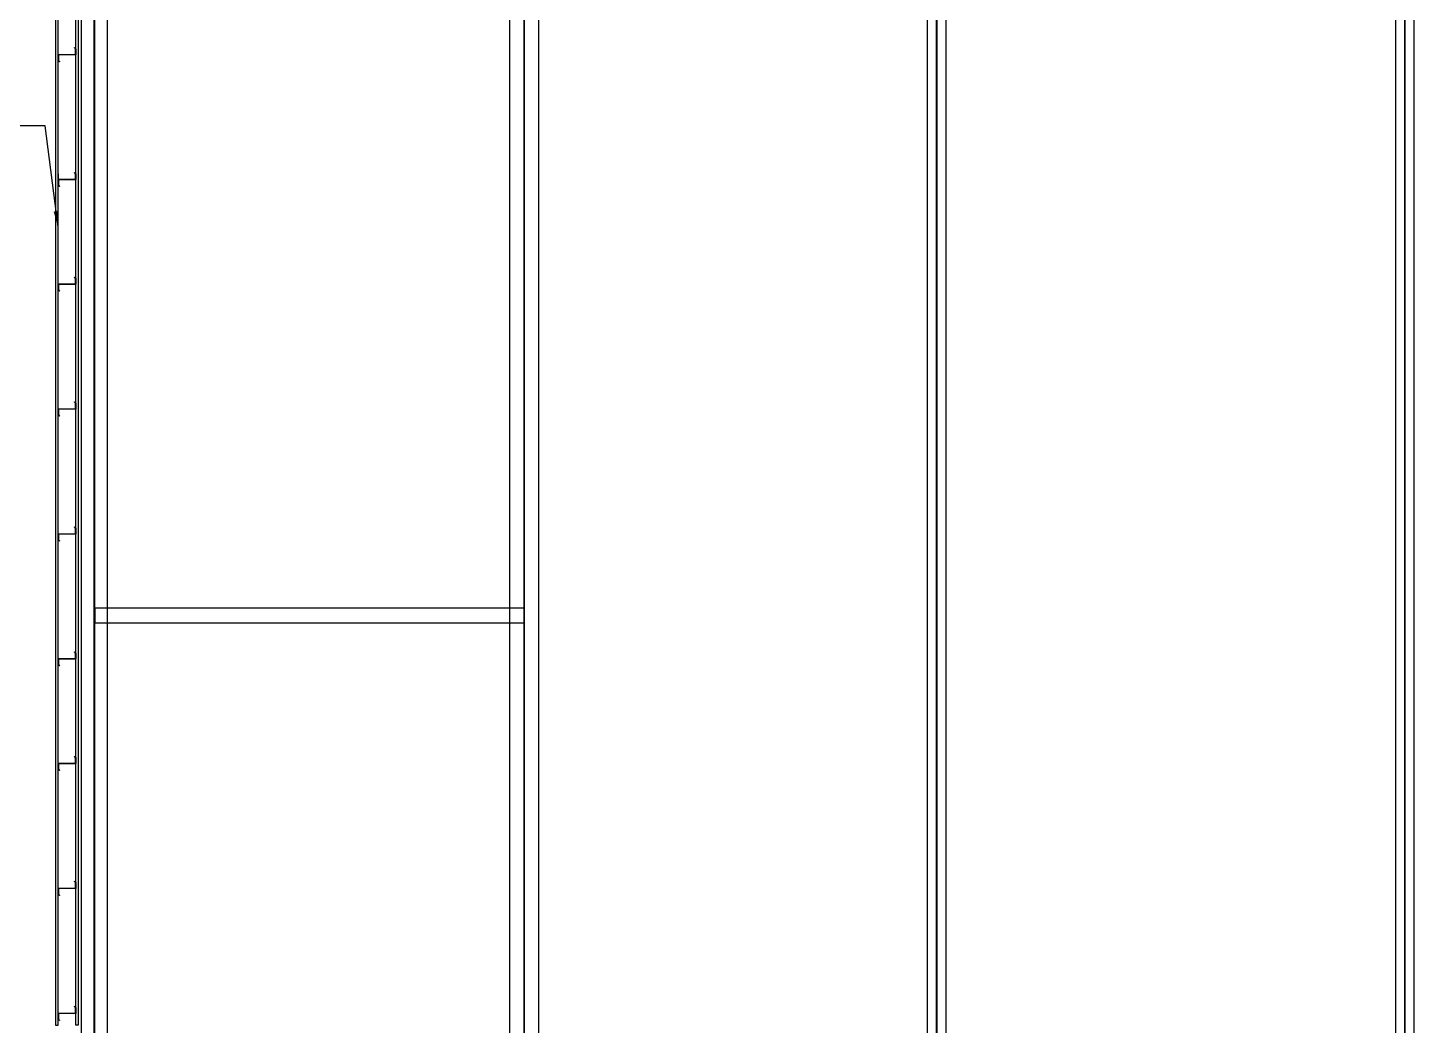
# Model space of a CAD drawing. Header units: inches. Extents: x 315041 to 662841, y -45540 to -35018.
# Drawn here: x 330326.6 to 330485.6, y -36388.9 to -36274.4 of the extents above; entities that cross this region are included whole.
import ezdxf

# ---------------------------------------------------------------- set-up
doc = ezdxf.new("R2010")
doc.units = ezdxf.units.IN
doc.header["$MEASUREMENT"] = 0
for name, color, linetype in [('2', 2, 'Continuous'), ('3', 3, 'Continuous'), ('4', 4, 'Continuous')]:
    doc.layers.add(name, color=color, linetype=linetype)
doc.styles.add('ST1H', font='vnshxh.shx', dxfattribs={"width": 0.7})
doc.dimstyles.new('3', dxfattribs={"dimtxt": 3.5, "dimasz": 1.8, "dimexe": 1, "dimexo": 0, "dimgap": 1, "dimtad": 1, "dimdec": 0, "dimlfac": 3, "dimzin": 0, "dimdsep": 46, "dimtxsty": 'ST1H', "dimblk": 'OBLIQUE', "dimcen": 1, "dimdle": 1, "dimclrd": 8, "dimclre": 8, "dimclrt": 3, "dimadec": 0, "dimazin": 0, "dimtfac": 1, "dimtdec": 0, "dimtix": 1, "dimtofl": 0, "dimtmove": 1, "dimatfit": 3, "dimfxl": 0.18, "dimtolj": 1, "dimtzin": 0, "dimlwd": -1, "dimlwe": -1, "dimarcsym": 1})

# ---------------------------------------------------------------- blocks, each defined once
blk = doc.blocks.new('_Oblique')
at = {"color": 0, "linetype": 'ByBlock', "lineweight": -2}
blk.add_line((-0.5, -0.5), (0.5, 0.5), dxfattribs=at)

msp = doc.modelspace()

# ---------------------------------------------------------------- hatches: boundary and pattern name
h = msp.add_hatch()
h.set_pattern_fill('ANSI31', color=94, scale=0.15, angle=90, style=0)
h.set_pattern_definition([(225, (326363.498271, -22448.136071), (-0.013258252147, 0.013258252147), [])])
h.paths.add_polyline_path([(330330.1289, -36278.2048), (330330.1289, -36277.5248), (330332.1099, -36277.5248), (330332.1099, -36276.8717), (330331.974, -36276.7358), (330331.9875, -36276.7224), (330332.1289, -36276.8638), (330332.1289, -36277.5438), (330330.1479, -36277.5438), (330330.1479, -36278.1969), (330330.2838, -36278.3328), (330330.2703, -36278.3462)])
h = msp.add_hatch()
h.set_pattern_fill('ANSI31', color=94, scale=0.15, angle=90, style=0)
h.set_pattern_definition([(225, (326363.498271, -22462.469404), (-0.013258252147, 0.013258252147), [])])
h.paths.add_polyline_path([(330330.1289, -36292.5381), (330330.1289, -36291.8581), (330332.1099, -36291.8581), (330332.1099, -36291.205), (330331.974, -36291.0692), (330331.9875, -36291.0557), (330332.1289, -36291.1971), (330332.1289, -36291.8771), (330330.1479, -36291.8771), (330330.1479, -36292.5303), (330330.2838, -36292.6661), (330330.2703, -36292.6796)])
h = msp.add_hatch()
h.set_pattern_fill('ANSI31', color=94, scale=0.15, angle=90, style=0)
h.set_pattern_definition([(225, (326363.498271, -22474.469404), (-0.013258252147, 0.013258252147), [])])
h.paths.add_polyline_path([(330330.1289, -36304.5381), (330330.1289, -36303.8581), (330332.1099, -36303.8581), (330332.1099, -36303.205), (330331.974, -36303.0692), (330331.9875, -36303.0557), (330332.1289, -36303.1971), (330332.1289, -36303.8771), (330330.1479, -36303.8771), (330330.1479, -36304.5303), (330330.2838, -36304.6661), (330330.2703, -36304.6796)])
h = msp.add_hatch()
h.set_pattern_fill('ANSI31', color=94, scale=0.15, angle=90, style=0)
h.set_pattern_definition([(225, (326363.498271, -22488.802738), (-0.013258252147, 0.013258252147), [])])
h.paths.add_polyline_path([(330330.1289, -36318.8715), (330330.1289, -36318.1915), (330332.1099, -36318.1915), (330332.1099, -36317.5383), (330331.974, -36317.4025), (330331.9875, -36317.3891), (330332.1289, -36317.5305), (330332.1289, -36318.2105), (330330.1479, -36318.2105), (330330.1479, -36318.8636), (330330.2838, -36318.9995), (330330.2703, -36319.0129)])
h = msp.add_hatch()
h.set_pattern_fill('ANSI31', color=94, scale=0.15, angle=90, style=0)
h.set_pattern_definition([(225, (326363.498271, -22503.136071), (-0.013258252147, 0.013258252147), [])])
h.paths.add_polyline_path([(330330.1289, -36333.2048), (330330.1289, -36332.5248), (330332.1099, -36332.5248), (330332.1099, -36331.8717), (330331.974, -36331.7358), (330331.9875, -36331.7224), (330332.1289, -36331.8638), (330332.1289, -36332.5438), (330330.1479, -36332.5438), (330330.1479, -36333.1969), (330330.2838, -36333.3328), (330330.2703, -36333.3462)])
h = msp.add_hatch()
h.set_pattern_fill('ANSI31', color=94, scale=0.15, angle=90, style=0)
h.set_pattern_definition([(225, (326363.498271, -22517.469404), (-0.013258252147, 0.013258252147), [])])
h.paths.add_polyline_path([(330330.1289, -36347.5381), (330330.1289, -36346.8581), (330332.1099, -36346.8581), (330332.1099, -36346.205), (330331.974, -36346.0692), (330331.9875, -36346.0557), (330332.1289, -36346.1971), (330332.1289, -36346.8771), (330330.1479, -36346.8771), (330330.1479, -36347.5303), (330330.2838, -36347.6661), (330330.2703, -36347.6796)])
h = msp.add_hatch()
h.set_pattern_fill('ANSI31', color=94, scale=0.15, angle=90, style=0)
h.set_pattern_definition([(225, (326363.498271, -22529.469404), (-0.013258252147, 0.013258252147), [])])
h.paths.add_polyline_path([(330330.1289, -36359.5381), (330330.1289, -36358.8581), (330332.1099, -36358.8581), (330332.1099, -36358.205), (330331.974, -36358.0692), (330331.9875, -36358.0557), (330332.1289, -36358.1971), (330332.1289, -36358.8771), (330330.1479, -36358.8771), (330330.1479, -36359.5303), (330330.2838, -36359.6661), (330330.2703, -36359.6796)])
h = msp.add_hatch()
h.set_pattern_fill('ANSI31', color=94, scale=0.15, angle=90, style=0)
h.set_pattern_definition([(225, (326363.498271, -22543.802738), (-0.013258252147, 0.013258252147), [])])
h.paths.add_polyline_path([(330330.1289, -36373.8715), (330330.1289, -36373.1915), (330332.1099, -36373.1915), (330332.1099, -36372.5383), (330331.974, -36372.4025), (330331.9875, -36372.3891), (330332.1289, -36372.5305), (330332.1289, -36373.2105), (330330.1479, -36373.2105), (330330.1479, -36373.8636), (330330.2838, -36373.9995), (330330.2703, -36374.0129)])
h = msp.add_hatch()
h.set_pattern_fill('ANSI31', color=94, scale=0.15, angle=90, style=0)
h.set_pattern_definition([(225, (326363.498271, -22558.136071), (-0.013258252147, 0.013258252147), [])])
h.paths.add_polyline_path([(330330.1289, -36388.2048), (330330.1289, -36387.5248), (330332.1099, -36387.5248), (330332.1099, -36386.8717), (330331.974, -36386.7358), (330331.9875, -36386.7224), (330332.1289, -36386.8638), (330332.1289, -36387.5438), (330330.1479, -36387.5438), (330330.1479, -36388.1969), (330330.2838, -36388.3328), (330330.2703, -36388.3462)])

# ---------------------------------------------------------------- linework, layer by layer
at = {"color": 94}
for points in [[(330330.1289, -36278.2048), (330330.1289, -36277.5248), (330332.1099, -36277.5248), (330332.1099, -36276.8717), (330331.974, -36276.7358), (330331.9875, -36276.7224), (330332.1289, -36276.8638), (330332.1289, -36277.5438), (330330.1479, -36277.5438), (330330.1479, -36278.1969), (330330.2838, -36278.3328), (330330.2703, -36278.3462)], [(330330.1289, -36292.5381), (330330.1289, -36291.8581), (330332.1099, -36291.8581), (330332.1099, -36291.205), (330331.974, -36291.0692), (330331.9875, -36291.0557), (330332.1289, -36291.1971), (330332.1289, -36291.8771), (330330.1479, -36291.8771), (330330.1479, -36292.5303), (330330.2838, -36292.6661), (330330.2703, -36292.6796)], [(330330.1289, -36304.5381), (330330.1289, -36303.8581), (330332.1099, -36303.8581), (330332.1099, -36303.205), (330331.974, -36303.0692), (330331.9875, -36303.0557), (330332.1289, -36303.1971), (330332.1289, -36303.8771), (330330.1479, -36303.8771), (330330.1479, -36304.5303), (330330.2838, -36304.6661), (330330.2703, -36304.6796)], [(330330.1289, -36318.8715), (330330.1289, -36318.1915), (330332.1099, -36318.1915), (330332.1099, -36317.5383), (330331.974, -36317.4025), (330331.9875, -36317.3891), (330332.1289, -36317.5305), (330332.1289, -36318.2105), (330330.1479, -36318.2105), (330330.1479, -36318.8636), (330330.2838, -36318.9995), (330330.2703, -36319.0129)], [(330330.1289, -36333.2048), (330330.1289, -36332.5248), (330332.1099, -36332.5248), (330332.1099, -36331.8717), (330331.974, -36331.7358), (330331.9875, -36331.7224), (330332.1289, -36331.8638), (330332.1289, -36332.5438), (330330.1479, -36332.5438), (330330.1479, -36333.1969), (330330.2838, -36333.3328), (330330.2703, -36333.3462)], [(330330.1289, -36347.5381), (330330.1289, -36346.8581), (330332.1099, -36346.8581), (330332.1099, -36346.205), (330331.974, -36346.0692), (330331.9875, -36346.0557), (330332.1289, -36346.1971), (330332.1289, -36346.8771), (330330.1479, -36346.8771), (330330.1479, -36347.5303), (330330.2838, -36347.6661), (330330.2703, -36347.6796)], [(330330.1289, -36359.5381), (330330.1289, -36358.8581), (330332.1099, -36358.8581), (330332.1099, -36358.205), (330331.974, -36358.0692), (330331.9875, -36358.0557), (330332.1289, -36358.1971), (330332.1289, -36358.8771), (330330.1479, -36358.8771), (330330.1479, -36359.5303), (330330.2838, -36359.6661), (330330.2703, -36359.6796)], [(330330.1289, -36373.8715), (330330.1289, -36373.1915), (330332.1099, -36373.1915), (330332.1099, -36372.5383), (330331.974, -36372.4025), (330331.9875, -36372.3891), (330332.1289, -36372.5305), (330332.1289, -36373.2105), (330330.1479, -36373.2105), (330330.1479, -36373.8636), (330330.2838, -36373.9995), (330330.2703, -36374.0129)], [(330330.1289, -36388.2048), (330330.1289, -36387.5248), (330332.1099, -36387.5248), (330332.1099, -36386.8717), (330331.974, -36386.7358), (330331.9875, -36386.7224), (330332.1289, -36386.8638), (330332.1289, -36387.5438), (330330.1479, -36387.5438), (330330.1479, -36388.1969), (330330.2838, -36388.3328), (330330.2703, -36388.3462)]]:
    msp.add_lwpolyline(points, close=True, dxfattribs=at)
at = {"layer": '2', "color": 9}
for p, q in [((330332.7793, -36474.9883), (330332.7793, -36212.2746)), ((330335.7793, -36474.9883), (330335.7793, -36212.2746)), ((330381.9291, -36475.8806), (330381.9291, -36212.2746)), ((330385.2291, -36475.8806), (330385.2291, -36212.2746)), ((330429.8191, -36474.9883), (330429.8191, -36212.2746)), ((330431.9391, -36474.9883), (330431.9391, -36212.2746)), ((330483.5193, -36474.9883), (330483.5193, -36212.2746)), ((330485.6393, -36474.9883), (330485.6393, -36212.2746)), ((330334.2493, -36474.9883), (330334.2493, -36219.8241)), ((330334.3093, -36474.9883), (330334.3093, -36219.8241)), ((330383.5491, -36474.9883), (330383.5491, -36219.8241)), ((330383.6091, -36474.9883), (330383.6091, -36219.8241)), ((330430.8491, -36474.9883), (330430.8491, -36219.8241)), ((330430.9091, -36474.9883), (330430.9091, -36219.8241)), ((330484.5491, -36474.9883), (330484.5491, -36219.8241)), ((330484.6091, -36474.9883), (330484.6091, -36219.8241))]:
    msp.add_line(p, q, dxfattribs=at)
msp.add_lwpolyline([(330334.3093, -36342.718), (330383.5791, -36342.7222), (330383.5791, -36341.0422), (330334.3093, -36341.038)], close=True, dxfattribs=at)
at = {"layer": '3'}
for points in [[(330330.1145, -36181.898), (330329.8146, -36181.898), (330329.8146, -36388.9013), (330330.1145, -36388.9013)], [(330330.1045, -36181.908), (330329.8246, -36181.908), (330329.8246, -36388.8913), (330330.1045, -36388.8913)], [(330332.1244, -36181.898), (330332.4242, -36181.898), (330332.4242, -36388.9013), (330332.1244, -36388.9013)], [(330332.1344, -36181.908), (330332.4142, -36181.908), (330332.4142, -36388.8913), (330332.1344, -36388.8913)]]:
    msp.add_lwpolyline(points, close=True, dxfattribs=at)
at = {"layer": '4'}
for p, q in [((330330.1289, -36291.2271), (330330.1289, -36291.8771)), ((330330.1289, -36303.8771), (330330.1289, -36304.5271)), ((330330.1289, -36358.8771), (330330.1289, -36359.5271))]:
    msp.add_line(p, q, dxfattribs=at)

# ---------------------------------------------------------------- leaders
at = {"color": 9}
msp.add_leader([(330330.1202, -36297.2978), (330328.6401, -36285.701), (330311.2277, -36285.701)], dimstyle='3', override={"dimgap": 1, "dimtad": 0}, dxfattribs=at)

doc.saveas('drawing.dxf')
